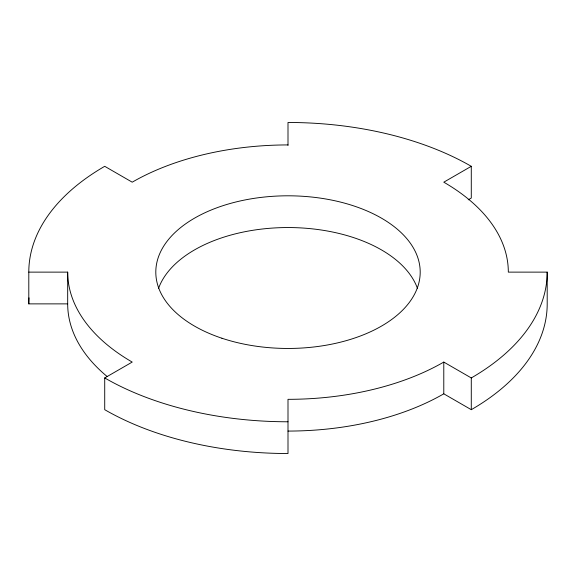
<?xml version="1.0" encoding="UTF-8"?>
<svg xmlns="http://www.w3.org/2000/svg" width="576" height="576" viewBox="0 0 576 576"><rect width="100%" height="100%" fill="white"/><g stroke="black" fill="none" stroke-linecap="round" stroke-linejoin="round"><path stroke-width="0.86" d="M288 431.071A220.32 127.202 0 0 0 443.786 393.818L471.283 409.687L471.283 377.942L443.786 362.074A220.32 127.202 0 0 1 288 399.326L288 453.521A259.2 149.645 0 0 1 104.717 409.687L104.717 377.942L132.214 362.074A220.32 127.202 0 0 1 67.68 272.124L28.8 272.124L28.8 303.876L67.68 303.876A220.32 127.202 0 0 0 107.086 376.466M468.23 199.822L471.283 198.058L471.283 166.313L443.786 182.182A220.32 127.202 0 0 1 508.32 272.124L547.2 272.124L547.2 303.876A259.2 149.645 0 0 1 471.283 409.687M443.786 362.074L443.786 393.818M288 145.404L288 122.479A259.2 149.645 0 0 1 471.283 166.313M67.68 272.124L67.68 303.876M547.2 272.124A259.2 149.645 0 0 1 471.283 377.942M288 421.776A259.2 149.645 0 0 1 104.717 377.942M28.8 272.124A259.2 149.645 0 0 1 104.717 166.313L132.214 182.182A220.32 127.202 0 0 1 288 144.929M28.8 303.876A259.2 149.645 0 0 1 29.009 297.85M158.609 288.23A132.199 76.327 0 0 1 288 227.549A132.199 76.327 0 0 1 417.391 288.23M221.897 338.227A132.199 76.327 0 0 0 420.199 272.131A132.199 76.327 0 0 0 221.904 206.028A132.199 76.327 0 0 0 221.897 338.227"/></g></svg>
